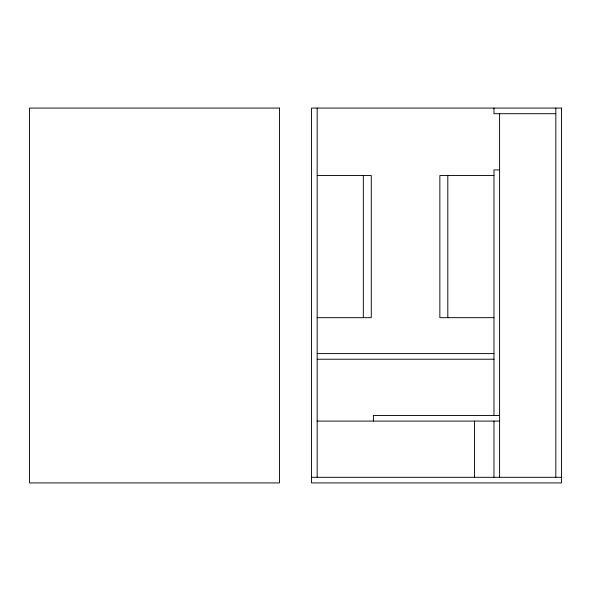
<?xml version="1.0" encoding="UTF-8"?>
<svg xmlns="http://www.w3.org/2000/svg" width="591" height="591" viewBox="0 0 591 591"><rect width="100%" height="100%" fill="white"/><g stroke="black" fill="none" stroke-linecap="round" stroke-linejoin="round"><path stroke-width="0.89" d="M555.828 113.694L493.973 113.694L493.973 108.072M499.594 169.92L493.973 169.92L493.973 415.458M317.168 175.542L371.281 175.542L371.281 317.677L317.168 317.677M493.973 175.542L439.859 175.542L439.859 317.677L493.973 317.677M317.168 353.603L493.973 353.603M317.168 359.225L493.973 359.225M499.594 415.458L373.394 415.458L373.394 421.08M317.168 421.08L499.594 421.08M311.538 477.306L561.45 477.306M555.828 108.072L555.828 477.306M499.594 113.694L499.594 477.306M493.973 421.08L493.973 477.306M474.529 421.08L474.529 477.306M447.808 175.542L447.808 317.677M363.332 175.542L363.332 317.677M317.168 108.072L317.168 477.306M279.462 108.072L29.55 108.072L29.55 482.928L279.462 482.928L279.462 108.072M561.45 108.072L311.538 108.072L311.538 482.928L561.45 482.928L561.45 108.072"/></g></svg>
